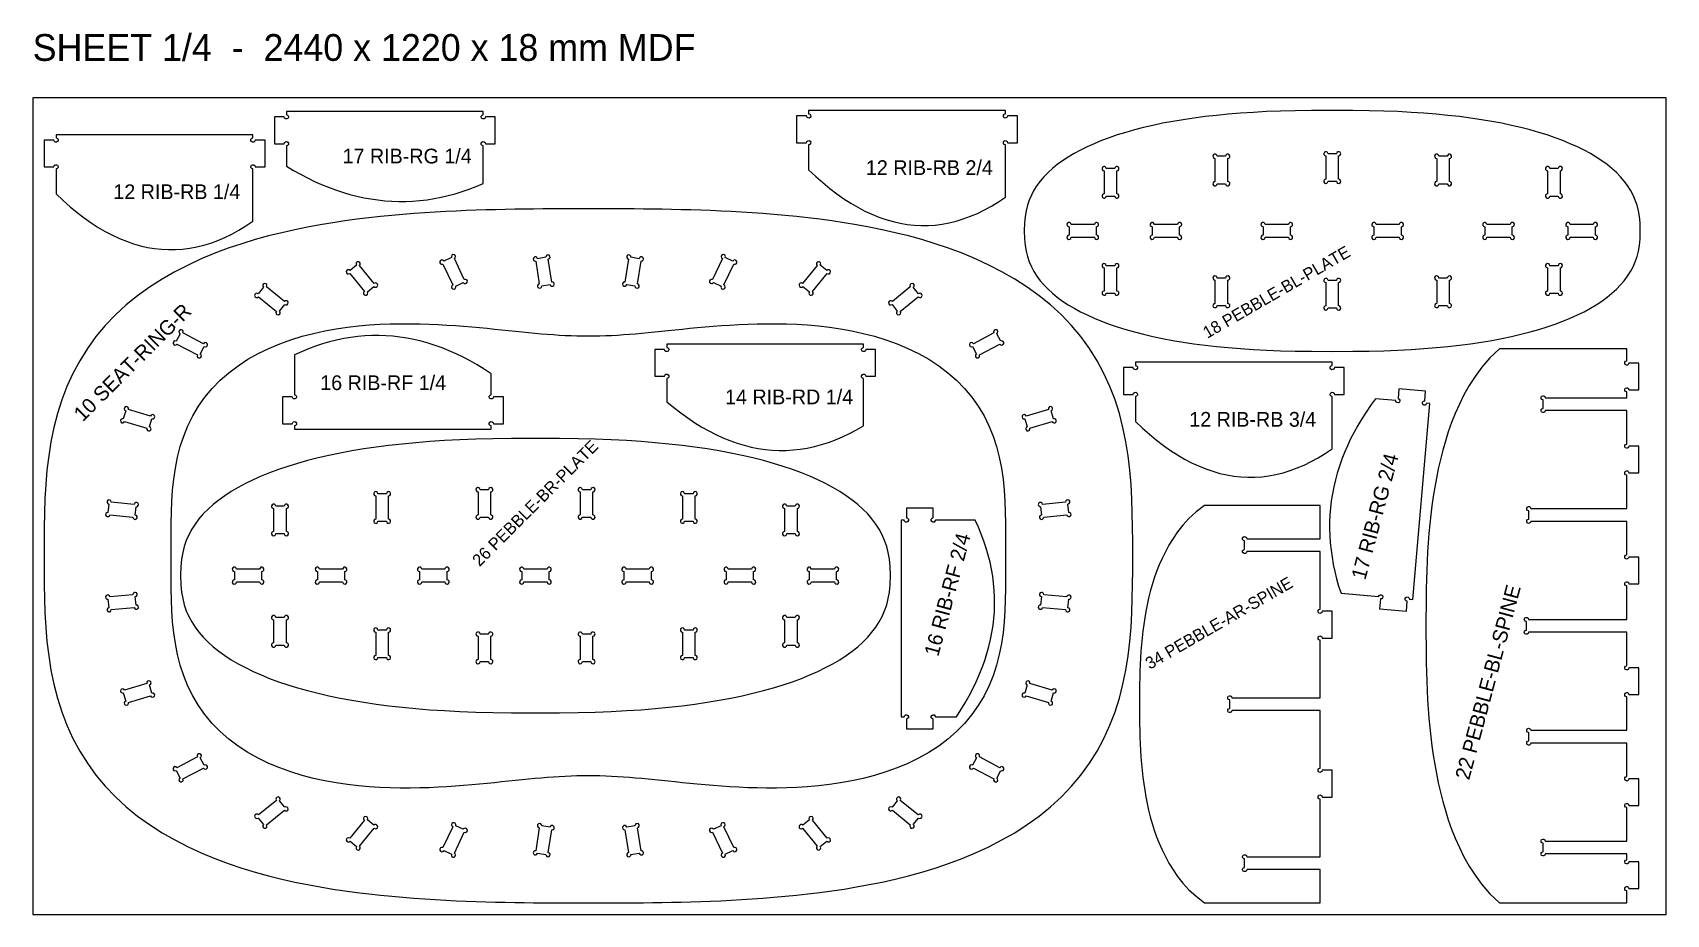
# Model space of a CAD drawing. Header units: millimetres. Extents: x 0 to 2440, y -4410 to 1317.
# Drawn here: x 0 to 2440, y 0 to 1317 of the extents above; entities that cross this region are included whole.
import ezdxf
from ezdxf.enums import TextEntityAlignment as Align

# ---------------------------------------------------------------- set-up
doc = ezdxf.new("R2010")
doc.units = ezdxf.units.MM
for name, color, linetype in [('CUT', 1, 'Continuous'), ('ENGRAVE-LABEL', 3, 'Continuous'), ('REFERENCE-SHEET', 8, 'Continuous')]:
    doc.layers.add(name, color=color, linetype=linetype)

msp = doc.modelspace()

# ---------------------------------------------------------------- linework, layer by layer
at = {"layer": 'CUT'}
for points in [[(379, 1199.3), (379, 1194.5, -2.414214), (375.8, 1191.3), (361, 1191.3), (361, 1151.3), (375.8, 1151.3, -2.414214), (379, 1148.1), (379, 1117.7), (389.5, 1111.4), (400, 1105.6), (410.5, 1100.1), (421, 1095), (431.5, 1090.4), (442, 1086.1), (452.5, 1082.2), (463, 1078.7), (473.5, 1075.6), (484, 1072.9), (494.5, 1070.6), (505, 1068.7), (515.5, 1067.2), (526, 1066.1), (536.5, 1065.3), (547, 1065), (557.5, 1065.1), (568, 1065.5), (578.5, 1066.4), (589, 1067.6), (599.5, 1069.3), (610, 1071.3), (620.5, 1073.7), (631, 1076.5), (641.5, 1079.8), (652, 1083.4), (662.5, 1087.4), (673, 1091.8), (673, 1148.1, -2.414214), (676.2, 1151.3), (691, 1151.3), (691, 1191.3), (676.2, 1191.3, -2.414214), (673, 1194.5), (673, 1199.3)], [(1159, 1200.7), (1159, 1195.9, -2.414214), (1155.8, 1192.7), (1141, 1192.7), (1141, 1152.7), (1155.8, 1152.7, -2.414214), (1159, 1149.5), (1159, 1112.3), (1169.5, 1102.4), (1180, 1093.1), (1190.5, 1084.5), (1201, 1076.5), (1211.5, 1069.1), (1222, 1062.3), (1232.5, 1056.2), (1243, 1050.7), (1253.5, 1045.8), (1264, 1041.5), (1274.5, 1037.9), (1285, 1034.8), (1295.5, 1032.4), (1306, 1030.7), (1316.5, 1029.5), (1327, 1029), (1337.5, 1029.1), (1348, 1029.8), (1358.5, 1031.2), (1369, 1033.1), (1379.5, 1035.7), (1390, 1038.9), (1400.5, 1042.8), (1411, 1047.2), (1421.5, 1052.3), (1432, 1058), (1442.5, 1064.4), (1453, 1071.3), (1453, 1149.5, -2.414214), (1456.2, 1152.7), (1471, 1152.7), (1471, 1192.7), (1456.2, 1192.7, -2.414214), (1453, 1195.9), (1453, 1200.7)], [(35, 1164.7), (35, 1159.9, -2.414214), (31.8, 1156.7), (17, 1156.7), (17, 1116.7), (31.8, 1116.7, -2.414214), (35, 1113.5), (35, 1076.3), (45.5, 1066.4), (56, 1057.1), (66.5, 1048.5), (77, 1040.5), (87.5, 1033.1), (98, 1026.3), (108.5, 1020.2), (119, 1014.7), (129.5, 1009.8), (140, 1005.5), (150.5, 1001.9), (161, 998.8), (171.5, 996.4), (182, 994.7), (192.5, 993.5), (203, 993), (213.5, 993.1), (224, 993.8), (234.5, 995.2), (245, 997.1), (255.5, 999.7), (266, 1002.9), (276.5, 1006.8), (287, 1011.2), (297.5, 1016.3), (308, 1022), (318.5, 1028.4), (329, 1035.3), (329, 1113.5, -2.414214), (332.2, 1116.7), (347, 1116.7), (347, 1156.7), (332.2, 1156.7, -2.414214), (329, 1159.9), (329, 1164.7)], [(1781.7, 1091.5, 2.414214), (1784.9, 1094.7), (1784.9, 1129.3, 2.414214), (1781.7, 1132.5), (1769.1, 1132.5, 2.414214), (1765.9, 1129.3), (1765.9, 1094.7, 2.414214), (1769.1, 1091.5)], [(1947.3, 1095.1, 2.414214), (1950.5, 1098.3), (1950.5, 1132.9, 2.414214), (1947.3, 1136.1), (1934.7, 1136.1, 2.414214), (1931.5, 1132.9), (1931.5, 1098.3, 2.414214), (1934.7, 1095.1)], [(2112.9, 1091.5, 2.414214), (2116.1, 1094.7), (2116.1, 1129.3, 2.414214), (2112.9, 1132.5), (2100.3, 1132.5, 2.414214), (2097.1, 1129.3), (2097.1, 1094.7, 2.414214), (2100.3, 1091.5)], [(1616.1, 1073, 2.414214), (1619.3, 1076.2), (1619.3, 1110.8, 2.414214), (1616.1, 1114), (1603.5, 1114, 2.414214), (1600.3, 1110.8), (1600.3, 1076.2, 2.414214), (1603.5, 1073)], [(2278.5, 1073, 2.414214), (2281.7, 1076.2), (2281.7, 1110.8, 2.414214), (2278.5, 1114), (2265.9, 1114, 2.414214), (2262.7, 1110.8), (2262.7, 1076.2, 2.414214), (2265.9, 1073)], [(1547.9, 1014.7, 2.414214), (1551.1, 1011.5), (1585.7, 1011.5, 2.414214), (1588.9, 1014.7), (1588.9, 1027.3, 2.414214), (1585.7, 1030.5), (1551.1, 1030.5, 2.414214), (1547.9, 1027.3)], [(1672.1, 1014.7, 2.414214), (1675.3, 1011.5), (1709.9, 1011.5, 2.414214), (1713.1, 1014.7), (1713.1, 1027.3, 2.414214), (1709.9, 1030.5), (1675.3, 1030.5, 2.414214), (1672.1, 1027.3)], [(1837.7, 1014.7, 2.414214), (1840.9, 1011.5), (1875.5, 1011.5, 2.414214), (1878.7, 1014.7), (1878.7, 1027.3, 2.414214), (1875.5, 1030.5), (1840.9, 1030.5, 2.414214), (1837.7, 1027.3)], [(2003.3, 1014.7, 2.414214), (2006.5, 1011.5), (2041.1, 1011.5, 2.414214), (2044.3, 1014.7), (2044.3, 1027.3, 2.414214), (2041.1, 1030.5), (2006.5, 1030.5, 2.414214), (2003.3, 1027.3)], [(2168.9, 1014.7, 2.414214), (2172.1, 1011.5), (2206.7, 1011.5, 2.414214), (2209.9, 1014.7), (2209.9, 1027.3, 2.414214), (2206.7, 1030.5), (2172.1, 1030.5, 2.414214), (2168.9, 1027.3)], [(2293.1, 1014.7, 2.414214), (2296.3, 1011.5), (2330.9, 1011.5, 2.414214), (2334.1, 1014.7), (2334.1, 1027.3, 2.414214), (2330.9, 1030.5), (2296.3, 1030.5, 2.414214), (2293.1, 1027.3)], [(643.2, 944, 2.414214), (644.7, 948.3), (629.8, 979.6, 2.414214), (625.6, 981.1), (614.2, 975.7, 2.414214), (612.7, 971.4), (627.5, 940.2, 2.414214), (631.8, 938.6)], [(772.8, 941, 2.414214), (775.5, 944.6), (770.1, 978.8, 2.414214), (766.5, 981.5), (754, 979.5, 2.414214), (751.3, 975.9), (756.7, 941.7, 2.414214), (760.4, 939)], [(899.6, 939, 2.414214), (903.3, 941.7), (908.7, 975.9, 2.414214), (906, 979.5), (893.5, 981.5, 2.414214), (889.9, 978.8), (884.5, 944.6, 2.414214), (887.2, 941)], [(1028.2, 938.6, 2.414214), (1032.5, 940.2), (1047.3, 971.4, 2.414214), (1045.8, 975.7), (1034.4, 981.1, 2.414214), (1030.2, 979.6), (1015.3, 948.3, 2.414214), (1016.8, 944)], [(509.7, 938, 2.414214), (510.1, 942.5), (488.2, 969.3, 2.414214), (483.7, 969.7), (474, 961.8, 2.414214), (473.5, 957.3), (495.4, 930.5, 2.414214), (499.9, 930)], [(1160.1, 930, 2.414214), (1164.6, 930.5), (1186.5, 957.3, 2.414214), (1186, 961.8), (1176.3, 969.7, 2.414214), (1171.8, 969.3), (1149.9, 942.5, 2.414214), (1150.3, 938)], [(1616.1, 928, 2.414214), (1619.3, 931.2), (1619.3, 965.8, 2.414214), (1616.1, 969), (1603.5, 969, 2.414214), (1600.3, 965.8), (1600.3, 931.2, 2.414214), (1603.5, 928)], [(1781.7, 909.5, 2.414214), (1784.9, 912.7), (1784.9, 947.3, 2.414214), (1781.7, 950.5), (1769.1, 950.5, 2.414214), (1765.9, 947.3), (1765.9, 912.7, 2.414214), (1769.1, 909.5)], [(2112.9, 909.5, 2.414214), (2116.1, 912.7), (2116.1, 947.3, 2.414214), (2112.9, 950.5), (2100.3, 950.5, 2.414214), (2097.1, 947.3), (2097.1, 912.7, 2.414214), (2100.3, 909.5)], [(2278.5, 928, 2.414214), (2281.7, 931.2), (2281.7, 965.8, 2.414214), (2278.5, 969), (2265.9, 969, 2.414214), (2262.7, 965.8), (2262.7, 931.2, 2.414214), (2265.9, 928)], [(376.5, 911, 2.414214), (376, 915.5), (349.2, 937.3, 2.414214), (344.7, 936.8), (336.7, 927.1, 2.414214), (337.2, 922.6), (364.1, 900.8, 2.414214), (368.6, 901.2)], [(1291.4, 901.2, 2.414214), (1295.9, 900.8), (1322.8, 922.6, 2.414214), (1323.3, 927.1), (1315.3, 936.8, 2.414214), (1310.8, 937.3), (1284, 915.5, 2.414214), (1283.5, 911)], [(1947.3, 905.9, 2.414214), (1950.5, 909.1), (1950.5, 943.7, 2.414214), (1947.3, 946.9), (1934.7, 946.9, 2.414214), (1931.5, 943.7), (1931.5, 909.1, 2.414214), (1934.7, 905.9)], [(256.3, 848.1, 2.414214), (254.9, 852.5), (224.4, 868.7, 2.414214), (220.1, 867.4), (214.2, 856.3, 2.414214), (215.5, 852), (246, 835.7, 2.414214), (250.3, 837)], [(685, 725), (685, 729.8, -2.414214), (688.2, 733), (703, 733), (703, 773), (688.2, 773, -2.414214), (685, 776.2), (685, 807.6), (674.5, 814.4), (664, 820.8), (653.5, 826.7), (643, 832.2), (632.5, 837.2), (622, 841.9), (611.5, 846.1), (601, 849.9), (590.5, 853.2), (580, 856.2), (569.5, 858.7), (559, 860.7), (548.5, 862.4), (538, 863.6), (527.5, 864.4), (517, 864.8), (506.5, 864.7), (496, 864.2), (485.5, 863.3), (475, 861.9), (464.5, 860.1), (454, 857.9), (443.5, 855.3), (433, 852.2), (422.5, 848.7), (412, 844.8), (401.5, 840.5), (391, 835.7), (391, 776.2, -2.414214), (387.8, 773), (373, 773), (373, 733), (387.8, 733, -2.414214), (391, 729.8), (391, 725)], [(1409.7, 837, 2.414214), (1414, 835.7), (1444.5, 852, 2.414214), (1445.8, 856.3), (1439.9, 867.4, 2.414214), (1435.6, 868.7), (1405.1, 852.5, 2.414214), (1403.7, 848.1)], [(947, 851.8), (947, 847, -2.414214), (943.8, 843.8), (929, 843.8), (929, 803.8), (943.8, 803.8, -2.414214), (947, 800.6), (947, 765.7), (957.5, 757.1), (968, 749), (978.5, 741.5), (989, 734.5), (999.5, 728), (1010, 722.1), (1020.5, 716.7), (1031, 711.9), (1041.5, 707.7), (1052, 703.9), (1062.5, 700.7), (1073, 698.1), (1083.5, 696), (1094, 694.5), (1104.5, 693.5), (1115, 693), (1125.5, 693.1), (1136, 693.7), (1146.5, 694.9), (1157, 696.6), (1167.5, 698.9), (1178, 701.7), (1188.5, 705), (1199, 708.9), (1209.5, 713.4), (1220, 718.4), (1230.5, 723.9), (1241, 730), (1241, 800.6, -2.414214), (1244.2, 803.8), (1259, 803.8), (1259, 843.8), (1244.2, 843.8, -2.414214), (1241, 847), (1241, 851.8)], [(2154.5, 58.4), (2164.6, 44.6), (2176.6, 30.8), (2190.9, 17), (2381, 17), (2381, 35.2, -2.414214), (2384.2, 38.4), (2399, 38.4), (2399, 78.4), (2384.2, 78.4, -2.414214), (2381, 81.6), (2381, 90.3), (2259.2, 90.3, -2.414214), (2256, 93.5), (2256, 106.1, -2.414214), (2259.2, 109.3), (2381, 109.3), (2381, 159.4, -2.414214), (2384.2, 162.6), (2399, 162.6), (2399, 202.6), (2384.2, 202.6, -2.414214), (2381, 205.8), (2381, 255.9), (2237.8, 255.9, -2.414214), (2234.6, 259.1), (2234.6, 271.7, -2.414214), (2237.8, 274.9), (2381, 274.9), (2381, 325, -2.414214), (2384.2, 328.2), (2399, 328.2), (2399, 368.2), (2384.2, 368.2, -2.414214), (2381, 371.4), (2381, 421.5), (2234.2, 421.5, -2.414214), (2231, 424.7), (2231, 437.3, -2.414214), (2234.2, 440.5), (2381, 440.5), (2381, 490.6, -2.414214), (2384.2, 493.8), (2399, 493.8), (2399, 533.8), (2384.2, 533.8, -2.414214), (2381, 537), (2381, 587.1), (2237.8, 587.1, -2.414214), (2234.6, 590.3), (2234.6, 602.9, -2.414214), (2237.8, 606.1), (2381, 606.1), (2381, 656.2, -2.414214), (2384.2, 659.4), (2399, 659.4), (2399, 699.4), (2384.2, 699.4, -2.414214), (2381, 702.6), (2381, 752.7), (2259.2, 752.7, -2.414214), (2256, 755.9), (2256, 768.5, -2.414214), (2259.2, 771.7), (2381, 771.7), (2381, 780.4, -2.414214), (2384.2, 783.6), (2399, 783.6), (2399, 823.6), (2384.2, 823.6, -2.414214), (2381, 826.8), (2381, 845), (2190.9, 845), (2176.6, 831.2), (2164.6, 817.4), (2154.5, 803.6), (2145.6, 789.8), (2137.8, 776), (2130.9, 762.2), (2124.8, 748.4), (2119.3, 734.6), (2114.4, 720.8), (2110, 707), (2106.1, 693.2), (2102.6, 679.4), (2099.4, 665.6), (2096.6, 651.8), (2094.1, 638), (2091.8, 624.2), (2089.9, 610.4), (2088.2, 596.6), (2086.7, 582.8), (2085.4, 569), (2084.4, 555.2), (2083.5, 541.4), (2082.7, 527.6), (2082.2, 513.8), (2081.7, 500), (2081.4, 486.2), (2081.2, 472.4), (2081.1, 458.6), (2081, 444.8), (2081, 431), (2081, 417.2), (2081.1, 403.4), (2081.2, 389.6), (2081.4, 375.8), (2081.7, 362), (2082.2, 348.2), (2082.7, 334.4), (2083.5, 320.6), (2084.4, 306.8), (2085.4, 293), (2086.7, 279.2), (2088.2, 265.4), (2089.9, 251.6), (2091.8, 237.8), (2094.1, 224), (2096.6, 210.2), (2099.4, 196.4), (2102.6, 182.6), (2106.1, 168.8), (2110, 155), (2114.4, 141.2), (2119.3, 127.4), (2124.8, 113.6), (2130.9, 99.8), (2137.8, 86), (2145.6, 72.2)], [(1647, 824.7), (1647, 819.9, -2.414214), (1643.8, 816.7), (1629, 816.7), (1629, 776.7), (1643.8, 776.7, -2.414214), (1647, 773.5), (1647, 736.3), (1657.5, 726.4), (1668, 717.1), (1678.5, 708.5), (1689, 700.5), (1699.5, 693.1), (1710, 686.3), (1720.5, 680.2), (1731, 674.7), (1741.5, 669.8), (1752, 665.5), (1762.5, 661.9), (1773, 658.8), (1783.5, 656.4), (1794, 654.7), (1804.5, 653.5), (1815, 653), (1825.5, 653.1), (1836, 653.8), (1846.5, 655.2), (1857, 657.1), (1867.5, 659.7), (1878, 662.9), (1888.5, 666.8), (1899, 671.2), (1909.5, 676.3), (1920, 682), (1930.5, 688.4), (1941, 695.3), (1941, 773.5, -2.414214), (1944.2, 776.7), (1959, 776.7), (1959, 816.7), (1944.2, 816.7, -2.414214), (1941, 819.9), (1941, 824.7)], [(2086.8, 763.1), (2082.1, 763.5, -2.414214), (2079.2, 767), (2080.4, 781.7), (2040.6, 785.2), (2039.3, 770.5, -2.414214), (2035.8, 767.6), (2005.5, 770.2), (1998.4, 760.3), (1991.6, 750.4), (1985.3, 740.4), (1979.3, 730.4), (1973.7, 720.3), (1968.5, 710.2), (1963.8, 700.1), (1959.4, 689.9), (1955.4, 679.8), (1951.8, 669.5), (1948.5, 659.3), (1945.7, 649), (1943.3, 638.7), (1941.3, 628.3), (1939.6, 617.9), (1938.4, 607.5), (1937.5, 597), (1937.1, 586.5), (1937, 576), (1937.3, 565.4), (1938, 554.8), (1939.2, 544.2), (1940.7, 533.5), (1942.6, 522.8), (1944.9, 512), (1947.5, 501.3), (1950.6, 490.5), (1954.1, 479.6), (2010.2, 474.7, -2.414214), (2013.1, 471.2), (2011.8, 456.5), (2051.7, 453), (2053, 467.7, -2.414214), (2056.4, 470.7), (2061.2, 470.2)], [(178.1, 740.4, 2.414214), (176, 744.4), (142.9, 754.4, 2.414214), (138.9, 752.3), (135.3, 740.3, 2.414214), (137.4, 736.3), (170.5, 726.2, 2.414214), (174.5, 728.3)], [(1485.5, 728.3, 2.414214), (1489.5, 726.2), (1522.6, 736.3, 2.414214), (1524.7, 740.3), (1521.1, 752.3, 2.414214), (1517.1, 754.4), (1484, 744.4, 2.414214), (1481.9, 740.4)], [(681, 593.4, 2.414214), (684.2, 596.6), (684.2, 631.2, 2.414214), (681, 634.4), (668.4, 634.4, 2.414214), (665.2, 631.2), (665.2, 596.6, 2.414214), (668.4, 593.4)], [(833.6, 593.4, 2.414214), (836.8, 596.6), (836.8, 631.2, 2.414214), (833.6, 634.4), (821, 634.4, 2.414214), (817.8, 631.2), (817.8, 596.6, 2.414214), (821, 593.4)], [(154.6, 608.9, 2.414214), (151.7, 612.4), (117.3, 615.8, 2.414214), (113.8, 612.9), (112.5, 600.4, 2.414214), (115.4, 596.9), (149.8, 593.5, 2.414214), (153.3, 596.4)], [(375.7, 568.7, 2.414214), (378.9, 571.9), (378.9, 606.5, 2.414214), (375.7, 609.7), (363.1, 609.7, 2.414214), (359.9, 606.5), (359.9, 571.9, 2.414214), (363.1, 568.7)], [(528.3, 587.3, 2.414214), (531.5, 590.5), (531.5, 625.1, 2.414214), (528.3, 628.3), (515.7, 628.3, 2.414214), (512.5, 625.1), (512.5, 590.5, 2.414214), (515.7, 587.3)], [(986.3, 587.3, 2.414214), (989.5, 590.5), (989.5, 625.1, 2.414214), (986.3, 628.3), (973.7, 628.3, 2.414214), (970.5, 625.1), (970.5, 590.5, 2.414214), (973.7, 587.3)], [(1138.9, 568.7, 2.414214), (1142.1, 571.9), (1142.1, 606.5, 2.414214), (1138.9, 609.7), (1126.3, 609.7, 2.414214), (1123.1, 606.5), (1123.1, 571.9, 2.414214), (1126.3, 568.7)], [(1506.7, 596.4, 2.414214), (1510.2, 593.5), (1544.6, 596.9, 2.414214), (1547.5, 600.4), (1546.2, 612.9, 2.414214), (1542.7, 615.8), (1508.3, 612.4, 2.414214), (1505.4, 608.9)], [(1923, 85.9), (1923, 172, -2.414214), (1926.2, 175.2), (1941, 175.2), (1941, 215.2), (1926.2, 215.2, -2.414214), (1923, 218.4), (1923, 304.5), (1791.2, 304.5, -2.414214), (1788, 307.7), (1788, 320.3, -2.414214), (1791.2, 323.5), (1923, 323.5), (1923, 409.6, -2.414214), (1926.2, 412.8), (1941, 412.8), (1941, 452.8), (1926.2, 452.8, -2.414214), (1923, 456), (1923, 542.1), (1813.3, 542.1, -2.414214), (1810.1, 545.3), (1810.1, 557.9, -2.414214), (1813.3, 561.1), (1923, 561.1), (1923, 611), (1750.2, 611), (1737.6, 601.1), (1727, 591.2), (1718, 581.3), (1710.1, 571.4), (1703.3, 561.5), (1697.2, 551.6), (1691.8, 541.7), (1686.9, 531.8), (1682.6, 521.9), (1678.7, 512), (1675.2, 502.1), (1672.1, 492.2), (1669.3, 482.3), (1666.8, 472.4), (1664.6, 462.5), (1662.6, 452.6), (1660.9, 442.7), (1659.4, 432.8), (1658, 422.9), (1656.9, 413), (1656, 403.1), (1655.2, 393.2), (1654.5, 383.3), (1654, 373.4), (1653.6, 363.5), (1653.4, 353.6), (1653.2, 343.7), (1653.1, 333.8), (1653, 323.9), (1653, 314), (1653, 304.1), (1653.1, 294.2), (1653.2, 284.3), (1653.4, 274.4), (1653.6, 264.5), (1654, 254.6), (1654.5, 244.7), (1655.2, 234.8), (1656, 224.9), (1656.9, 215), (1658, 205.1), (1659.4, 195.2), (1660.9, 185.3), (1662.6, 175.4), (1664.6, 165.5), (1666.8, 155.6), (1669.3, 145.7), (1672.1, 135.8), (1675.2, 125.9), (1678.7, 116), (1682.6, 106.1), (1686.9, 96.2), (1691.8, 86.3), (1697.2, 76.4), (1703.3, 66.5), (1710.1, 56.6), (1718, 46.7), (1727, 36.8), (1737.6, 26.9), (1750.2, 17), (1923, 17), (1923, 66.9), (1813.3, 66.9, -2.414214), (1810.1, 70.1), (1810.1, 82.7, -2.414214), (1813.3, 85.9)], [(1297, 295), (1301.8, 295, -2.414214), (1305, 291.8), (1305, 277), (1345, 277), (1345, 291.8, -2.414214), (1348.2, 295), (1379.6, 295), (1386.4, 305.5), (1392.8, 316), (1398.7, 326.5), (1404.2, 337), (1409.2, 347.5), (1413.9, 358), (1418.1, 368.5), (1421.9, 379), (1425.2, 389.5), (1428.2, 400), (1430.7, 410.5), (1432.7, 421), (1434.4, 431.5), (1435.6, 442), (1436.4, 452.5), (1436.8, 463), (1436.7, 473.5), (1436.2, 484), (1435.3, 494.5), (1433.9, 505), (1432.1, 515.5), (1429.9, 526), (1427.3, 536.5), (1424.2, 547), (1420.7, 557.5), (1416.8, 568), (1412.5, 578.5), (1407.7, 589), (1348.2, 589, -2.414214), (1345, 592.2), (1345, 607), (1305, 607), (1305, 592.2, -2.414214), (1301.8, 589), (1297, 589)], [(301.2, 499.7, 2.414214), (304.4, 496.5), (339, 496.5, 2.414214), (342.2, 499.7), (342.2, 512.3, 2.414214), (339, 515.5), (304.4, 515.5, 2.414214), (301.2, 512.3)], [(425.2, 499.7, 2.414214), (428.4, 496.5), (463, 496.5, 2.414214), (466.2, 499.7), (466.2, 512.3, 2.414214), (463, 515.5), (428.4, 515.5, 2.414214), (425.2, 512.3)], [(577.9, 499.7, 2.414214), (581.1, 496.5), (615.7, 496.5, 2.414214), (618.9, 499.7), (618.9, 512.3, 2.414214), (615.7, 515.5), (581.1, 515.5, 2.414214), (577.9, 512.3)], [(730.5, 499.7, 2.414214), (733.7, 496.5), (768.3, 496.5, 2.414214), (771.5, 499.7), (771.5, 512.3, 2.414214), (768.3, 515.5), (733.7, 515.5, 2.414214), (730.5, 512.3)], [(883.1, 499.7, 2.414214), (886.3, 496.5), (920.9, 496.5, 2.414214), (924.1, 499.7), (924.1, 512.3, 2.414214), (920.9, 515.5), (886.3, 515.5, 2.414214), (883.1, 512.3)], [(1035.8, 499.7, 2.414214), (1039, 496.5), (1073.6, 496.5, 2.414214), (1076.8, 499.7), (1076.8, 512.3, 2.414214), (1073.6, 515.5), (1039, 515.5, 2.414214), (1035.8, 512.3)], [(1159.8, 499.7, 2.414214), (1163, 496.5), (1197.6, 496.5, 2.414214), (1200.8, 499.7), (1200.8, 512.3, 2.414214), (1197.6, 515.5), (1163, 515.5, 2.414214), (1159.8, 512.3)], [(153.3, 474.6, 2.414214), (149.8, 477.5), (115.4, 474.1, 2.414214), (112.5, 470.6), (113.8, 458.1, 2.414214), (117.3, 455.2), (151.7, 458.6, 2.414214), (154.6, 462.1)], [(1505.4, 462.1, 2.414214), (1508.3, 458.6), (1542.7, 455.2, 2.414214), (1546.2, 458.1), (1547.5, 470.6, 2.414214), (1544.6, 474.1), (1510.2, 477.5, 2.414214), (1506.7, 474.6)], [(375.7, 402.3, 2.414214), (378.9, 405.5), (378.9, 440.1, 2.414214), (375.7, 443.3), (363.1, 443.3, 2.414214), (359.9, 440.1), (359.9, 405.5, 2.414214), (363.1, 402.3)], [(1138.9, 402.3, 2.414214), (1142.1, 405.5), (1142.1, 440.1, 2.414214), (1138.9, 443.3), (1126.3, 443.3, 2.414214), (1123.1, 440.1), (1123.1, 405.5, 2.414214), (1126.3, 402.3)], [(528.3, 383.7, 2.414214), (531.5, 386.9), (531.5, 421.5, 2.414214), (528.3, 424.7), (515.7, 424.7, 2.414214), (512.5, 421.5), (512.5, 386.9, 2.414214), (515.7, 383.7)], [(681, 377.6, 2.414214), (684.2, 380.8), (684.2, 415.4, 2.414214), (681, 418.6), (668.4, 418.6, 2.414214), (665.2, 415.4), (665.2, 380.8, 2.414214), (668.4, 377.6)], [(833.6, 377.6, 2.414214), (836.8, 380.8), (836.8, 415.4, 2.414214), (833.6, 418.6), (821, 418.6, 2.414214), (817.8, 415.4), (817.8, 380.8, 2.414214), (821, 377.6)], [(986.3, 383.7, 2.414214), (989.5, 386.9), (989.5, 421.5, 2.414214), (986.3, 424.7), (973.7, 424.7, 2.414214), (970.5, 421.5), (970.5, 386.9, 2.414214), (973.7, 383.7)], [(174.5, 342.7, 2.414214), (170.5, 344.8), (137.4, 334.7, 2.414214), (135.3, 330.7), (138.9, 318.7, 2.414214), (142.9, 316.6), (176, 326.6, 2.414214), (178.1, 330.6)], [(1481.9, 330.6, 2.414214), (1484, 326.6), (1517.1, 316.6, 2.414214), (1521.1, 318.7), (1524.7, 330.7, 2.414214), (1522.6, 334.7), (1489.5, 344.8, 2.414214), (1485.5, 342.7)], [(250.3, 234, 2.414214), (246, 235.3), (215.5, 219, 2.414214), (214.2, 214.7), (220.1, 203.6, 2.414214), (224.4, 202.3), (254.9, 218.5, 2.414214), (256.3, 222.9)], [(1403.7, 222.9, 2.414214), (1405.1, 218.5), (1435.6, 202.3, 2.414214), (1439.9, 203.6), (1445.8, 214.7, 2.414214), (1444.5, 219), (1414, 235.3, 2.414214), (1409.7, 234)], [(368.6, 169.8, 2.414214), (364.1, 170.2), (337.2, 148.4, 2.414214), (336.7, 143.9), (344.7, 134.2, 2.414214), (349.2, 133.7), (376, 155.5, 2.414214), (376.5, 160)], [(1283.5, 160, 2.414214), (1284, 155.5), (1310.8, 133.7, 2.414214), (1315.3, 134.2), (1323.3, 143.9, 2.414214), (1322.8, 148.4), (1295.9, 170.2, 2.414214), (1291.4, 169.8)], [(499.9, 141, 2.414214), (495.4, 140.5), (473.5, 113.7, 2.414214), (474, 109.2), (483.7, 101.3, 2.414214), (488.2, 101.7), (510.1, 128.5, 2.414214), (509.7, 133)], [(631.8, 132.4, 2.414214), (627.5, 130.8), (612.7, 99.6, 2.414214), (614.2, 95.3), (625.6, 89.9, 2.414214), (629.8, 91.4), (644.7, 122.7, 2.414214), (643.2, 127)], [(760.4, 132, 2.414214), (756.7, 129.3), (751.3, 95.1, 2.414214), (754, 91.5), (766.5, 89.5, 2.414214), (770.1, 92.2), (775.5, 126.4, 2.414214), (772.8, 130)], [(887.2, 130, 2.414214), (884.5, 126.4), (889.9, 92.2, 2.414214), (893.5, 89.5), (906, 91.5, 2.414214), (908.7, 95.1), (903.3, 129.3, 2.414214), (899.6, 132)], [(1016.8, 127, 2.414214), (1015.3, 122.7), (1030.2, 91.4, 2.414214), (1034.4, 89.9), (1045.8, 95.3, 2.414214), (1047.3, 99.6), (1032.5, 130.8, 2.414214), (1028.2, 132.4)], [(1150.3, 133, 2.414214), (1149.9, 128.5), (1171.8, 101.7, 2.414214), (1176.3, 101.3), (1186, 109.2, 2.414214), (1186.5, 113.7), (1164.6, 140.5, 2.414214), (1160.1, 141)]]:
    msp.add_lwpolyline(points, format="xyb", close=True, dxfattribs=at)
for points in [[(2401, 1021), (2400.7, 1033.1), (2399.8, 1042.6), (2398.3, 1051.2), (2396.3, 1059.4), (2393.6, 1067.1), (2390.4, 1074.6), (2386.6, 1081.7), (2382.2, 1088.6), (2377.2, 1095.4), (2371.6, 1101.8), (2365.5, 1108.1), (2358.8, 1114.2), (2351.6, 1120.1), (2343.8, 1125.8), (2335.4, 1131.3), (2326.5, 1136.6), (2317.1, 1141.7), (2307.1, 1146.6), (2296.6, 1151.3), (2285.6, 1155.8), (2274.1, 1160.2), (2262, 1164.3), (2249.5, 1168.2), (2236.4, 1171.9), (2222.9, 1175.3), (2208.8, 1178.6), (2194.3, 1181.7), (2179.2, 1184.5), (2163.7, 1187.1), (2147.6, 1189.5), (2131, 1191.7), (2113.9, 1193.6), (2096.2, 1195.4), (2077.9, 1196.8), (2058.8, 1198.1), (2039, 1199.2), (2018.3, 1200), (1996.2, 1200.5), (1972, 1200.9), (1941, 1201), (1910, 1200.9), (1885.8, 1200.5), (1863.7, 1200), (1843, 1199.2), (1823.2, 1198.1), (1804.1, 1196.8), (1785.8, 1195.4), (1768.1, 1193.6), (1751, 1191.7), (1734.4, 1189.5), (1718.3, 1187.1), (1702.8, 1184.5), (1687.7, 1181.7), (1673.2, 1178.6), (1659.1, 1175.3), (1645.6, 1171.9), (1632.5, 1168.2), (1620, 1164.3), (1607.9, 1160.2), (1596.4, 1155.8), (1585.4, 1151.3), (1574.9, 1146.6), (1564.9, 1141.7), (1555.5, 1136.6), (1546.6, 1131.3), (1538.2, 1125.8), (1530.4, 1120.1), (1523.2, 1114.2), (1516.5, 1108.1), (1510.4, 1101.8), (1504.8, 1095.4), (1499.8, 1088.6), (1495.4, 1081.7), (1491.6, 1074.6), (1488.4, 1067.1), (1485.7, 1059.4), (1483.7, 1051.2), (1482.2, 1042.6), (1481.3, 1033.1), (1481, 1021), (1481.3, 1008.9), (1482.2, 999.4), (1483.7, 990.8), (1485.7, 982.6), (1488.4, 974.9), (1491.6, 967.4), (1495.4, 960.3), (1499.8, 953.4), (1504.8, 946.6), (1510.4, 940.2), (1516.5, 933.9), (1523.2, 927.8), (1530.4, 921.9), (1538.2, 916.2), (1546.6, 910.7), (1555.5, 905.4), (1564.9, 900.3), (1574.9, 895.4), (1585.4, 890.7), (1596.4, 886.2), (1607.9, 881.8), (1620, 877.7), (1632.5, 873.8), (1645.6, 870.1), (1659.1, 866.7), (1673.2, 863.4), (1687.7, 860.3), (1702.8, 857.5), (1718.3, 854.9), (1734.4, 852.5), (1751, 850.3), (1768.1, 848.4), (1785.8, 846.6), (1804.1, 845.2), (1823.2, 843.9), (1843, 842.8), (1863.7, 842), (1885.8, 841.5), (1910, 841.1), (1941, 841), (1972, 841.1), (1996.2, 841.5), (2018.3, 842), (2039, 842.8), (2058.8, 843.9), (2077.9, 845.2), (2096.2, 846.6), (2113.9, 848.4), (2131, 850.3), (2147.6, 852.5), (2163.7, 854.9), (2179.2, 857.5), (2194.3, 860.3), (2208.8, 863.4), (2222.9, 866.7), (2236.4, 870.1), (2249.5, 873.8), (2262, 877.7), (2274.1, 881.8), (2285.6, 886.2), (2296.6, 890.7), (2307.1, 895.4), (2317.1, 900.3), (2326.5, 905.4), (2335.4, 910.7), (2343.8, 916.2), (2351.6, 921.9), (2358.8, 927.8), (2365.5, 933.9), (2371.6, 940.2), (2377.2, 946.6), (2382.2, 953.4), (2386.6, 960.3), (2390.4, 967.4), (2393.6, 974.9), (2396.3, 982.6), (2398.3, 990.8), (2399.8, 999.4), (2400.7, 1008.9)], [(1643, 535.5), (1643, 556.8), (1642.8, 578.1), (1642.4, 599.4), (1641.7, 620.8), (1640.5, 642.2), (1638.7, 663.6), (1636.1, 684.9), (1632.8, 706.1), (1628.4, 727.2), (1623.1, 748), (1616.6, 768.5), (1608.9, 788.6), (1600, 808.2), (1589.8, 827.1), (1578.3, 845.4), (1565.5, 863), (1551.5, 879.6), (1536.4, 895.4), (1520.2, 910.3), (1503.2, 924.2), (1485.3, 937), (1466.7, 949), (1447.6, 959.9), (1428, 970), (1408.2, 979.1), (1388.1, 987.5), (1368, 995), (1347.8, 1001.8), (1327.8, 1007.9), (1307.9, 1013.4), (1288.1, 1018.3), (1268.6, 1022.7), (1249.4, 1026.6), (1230.5, 1030.1), (1211.9, 1033.2), (1193.6, 1035.9), (1175.6, 1038.4), (1158, 1040.5), (1140.7, 1042.4), (1123.7, 1044.1), (1107, 1045.6), (1090.6, 1046.9), (1074.5, 1048), (1058.6, 1049), (1043.1, 1049.9), (1027.7, 1050.6), (1012.6, 1051.3), (997.8, 1051.8), (983.1, 1052.3), (968.6, 1052.7), (954.2, 1053), (940.1, 1053.3), (926, 1053.5), (912.1, 1053.6), (898.2, 1053.8), (884.5, 1053.9), (870.8, 1053.9), (857.2, 1054), (843.6, 1054), (830, 1054), (816.4, 1054), (802.8, 1054), (789.2, 1053.9), (775.5, 1053.9), (761.8, 1053.8), (747.9, 1053.6), (734, 1053.5), (719.9, 1053.3), (705.8, 1053), (691.4, 1052.7), (676.9, 1052.3), (662.2, 1051.8), (647.4, 1051.3), (632.3, 1050.6), (616.9, 1049.9), (601.4, 1049), (585.5, 1048), (569.4, 1046.9), (553, 1045.6), (536.3, 1044.1), (519.3, 1042.4), (502, 1040.5), (484.4, 1038.4), (466.4, 1035.9), (448.1, 1033.2), (429.5, 1030.1), (410.6, 1026.6), (391.4, 1022.7), (371.9, 1018.3), (352.1, 1013.4), (332.2, 1007.9), (312.2, 1001.8), (292, 995), (271.9, 987.5), (251.8, 979.1), (232, 970), (212.4, 959.9), (193.3, 949), (174.7, 937), (156.8, 924.2), (139.8, 910.3), (123.6, 895.4), (108.5, 879.6), (94.5, 863), (81.7, 845.4), (70.2, 827.1), (60, 808.2), (51.1, 788.6), (43.4, 768.5), (36.9, 748), (31.6, 727.2), (27.2, 706.1), (23.9, 684.9), (21.3, 663.6), (19.5, 642.2), (18.3, 620.8), (17.6, 599.4), (17.2, 578.1), (17, 556.8), (17, 535.5), (17, 514.2), (17.2, 492.9), (17.6, 471.6), (18.3, 450.2), (19.5, 428.8), (21.3, 407.4), (23.9, 386.1), (27.2, 364.9), (31.6, 343.8), (36.9, 323), (43.4, 302.5), (51.1, 282.4), (60, 262.8), (70.2, 243.9), (81.7, 225.6), (94.5, 208), (108.5, 191.4), (123.6, 175.6), (139.8, 160.7), (156.8, 146.8), (174.7, 134), (193.3, 122), (212.4, 111.1), (232, 101), (251.8, 91.9), (271.9, 83.5), (292, 76), (312.2, 69.2), (332.2, 63.1), (352.1, 57.6), (371.9, 52.7), (391.4, 48.3), (410.6, 44.4), (429.5, 40.9), (448.1, 37.8), (466.4, 35.1), (484.4, 32.6), (502, 30.5), (519.3, 28.6), (536.3, 26.9), (553, 25.4), (569.4, 24.1), (585.5, 23), (601.4, 22), (616.9, 21.1), (632.3, 20.4), (647.4, 19.7), (662.2, 19.2), (676.9, 18.7), (691.4, 18.3), (705.8, 18), (719.9, 17.7), (734, 17.5), (747.9, 17.4), (761.8, 17.2), (775.5, 17.1), (789.2, 17.1), (802.8, 17), (816.4, 17), (830, 17), (843.6, 17), (857.2, 17), (870.8, 17.1), (884.5, 17.1), (898.2, 17.2), (912.1, 17.4), (926, 17.5), (940.1, 17.7), (954.2, 18), (968.6, 18.3), (983.1, 18.7), (997.8, 19.2), (1012.6, 19.7), (1027.7, 20.4), (1043.1, 21.1), (1058.6, 22), (1074.5, 23), (1090.6, 24.1), (1107, 25.4), (1123.7, 26.9), (1140.7, 28.6), (1158, 30.5), (1175.6, 32.6), (1193.6, 35.1), (1211.9, 37.8), (1230.5, 40.9), (1249.4, 44.4), (1268.6, 48.3), (1288.1, 52.7), (1307.9, 57.6), (1327.8, 63.1), (1347.8, 69.2), (1368, 76), (1388.1, 83.5), (1408.2, 91.9), (1428, 101), (1447.6, 111.1), (1466.7, 122), (1485.3, 134), (1503.2, 146.8), (1520.2, 160.7), (1536.4, 175.6), (1551.5, 191.4), (1565.5, 208), (1578.3, 225.6), (1589.8, 243.9), (1600, 262.8), (1608.9, 282.4), (1616.6, 302.5), (1623.1, 323), (1628.4, 343.8), (1632.8, 364.9), (1636.1, 386.1), (1638.7, 407.4), (1640.5, 428.8), (1641.7, 450.2), (1642.4, 471.6), (1642.8, 492.9), (1643, 514.2)], [(1453, 519.2), (1453.1, 502.8), (1453, 486.5), (1452.7, 470), (1452.1, 453.6), (1451, 437.1), (1449.3, 420.7), (1446.9, 404.4), (1443.7, 388.2), (1439.6, 372.2), (1434.4, 356.5), (1428.2, 341.1), (1420.9, 326.3), (1412.4, 311.9), (1402.7, 298.3), (1391.9, 285.3), (1380, 273.2), (1367.1, 261.8), (1353.3, 251.4), (1338.6, 241.8), (1323.3, 233.2), (1307.3, 225.5), (1291, 218.7), (1274.3, 212.7), (1257.4, 207.5), (1240.5, 203.1), (1223.5, 199.4), (1206.7, 196.4), (1190, 193.9), (1173.5, 192), (1157.4, 190.5), (1141.5, 189.5), (1126, 188.9), (1110.9, 188.6), (1096.2, 188.6), (1081.9, 188.8), (1068, 189.2), (1054.5, 189.8), (1041.4, 190.6), (1028.7, 191.4), (1016.3, 192.4), (1004.3, 193.4), (992.7, 194.4), (981.4, 195.5), (970.4, 196.6), (959.7, 197.7), (949.2, 198.8), (939.1, 199.9), (929.1, 200.9), (919.4, 201.8), (909.9, 202.7), (900.6, 203.6), (891.4, 204.3), (882.3, 205), (873.4, 205.6), (864.6, 206.1), (855.9, 206.5), (847.2, 206.8), (838.6, 206.9), (830, 207), (821.4, 206.9), (812.8, 206.8), (804.1, 206.5), (795.4, 206.1), (786.6, 205.6), (777.7, 205), (768.6, 204.3), (759.4, 203.6), (750.1, 202.7), (740.6, 201.8), (730.9, 200.9), (720.9, 199.9), (710.8, 198.8), (700.3, 197.7), (689.6, 196.6), (678.6, 195.5), (667.3, 194.4), (655.7, 193.4), (643.7, 192.4), (631.3, 191.4), (618.6, 190.6), (605.5, 189.8), (592, 189.2), (578.1, 188.8), (563.8, 188.6), (549.1, 188.6), (534, 188.9), (518.5, 189.5), (502.6, 190.5), (486.5, 192), (470, 193.9), (453.3, 196.4), (436.5, 199.4), (419.5, 203.1), (402.6, 207.5), (385.7, 212.7), (369, 218.7), (352.7, 225.5), (336.7, 233.2), (321.4, 241.8), (306.7, 251.4), (292.9, 261.8), (280, 273.2), (268.1, 285.3), (257.3, 298.3), (247.6, 311.9), (239.1, 326.3), (231.8, 341.1), (225.6, 356.5), (220.4, 372.2), (216.3, 388.2), (213.1, 404.4), (210.7, 420.7), (209, 437.1), (207.9, 453.6), (207.3, 470), (207, 486.5), (206.9, 502.8), (207, 519.2), (207, 535.5), (207, 551.8), (206.9, 568.2), (207, 584.5), (207.3, 601), (207.9, 617.4), (209, 633.9), (210.7, 650.3), (213.1, 666.6), (216.3, 682.8), (220.4, 698.8), (225.6, 714.5), (231.8, 729.9), (239.1, 744.7), (247.6, 759.1), (257.3, 772.7), (268.1, 785.7), (280, 797.8), (292.9, 809.2), (306.7, 819.6), (321.4, 829.2), (336.7, 837.8), (352.7, 845.5), (369, 852.3), (385.7, 858.3), (402.6, 863.5), (419.5, 867.9), (436.5, 871.6), (453.3, 874.6), (470, 877.1), (486.5, 879), (502.6, 880.5), (518.5, 881.5), (534, 882.1), (549.1, 882.4), (563.8, 882.4), (578.1, 882.2), (592, 881.8), (605.5, 881.2), (618.6, 880.4), (631.3, 879.6), (643.7, 878.6), (655.7, 877.6), (667.3, 876.6), (678.6, 875.5), (689.6, 874.4), (700.3, 873.3), (710.8, 872.2), (720.9, 871.1), (730.9, 870.1), (740.6, 869.2), (750.1, 868.3), (759.4, 867.4), (768.6, 866.7), (777.7, 866), (786.6, 865.4), (795.4, 864.9), (804.1, 864.5), (812.8, 864.2), (821.4, 864.1), (830, 864), (838.6, 864.1), (847.2, 864.2), (855.9, 864.5), (864.6, 864.9), (873.4, 865.4), (882.3, 866), (891.4, 866.7), (900.6, 867.4), (909.9, 868.3), (919.4, 869.2), (929.1, 870.1), (939.1, 871.1), (949.2, 872.2), (959.7, 873.3), (970.4, 874.4), (981.4, 875.5), (992.7, 876.6), (1004.3, 877.6), (1016.3, 878.6), (1028.7, 879.6), (1041.4, 880.4), (1054.5, 881.2), (1068, 881.8), (1081.9, 882.2), (1096.2, 882.4), (1110.9, 882.4), (1126, 882.1), (1141.5, 881.5), (1157.4, 880.5), (1173.5, 879), (1190, 877.1), (1206.7, 874.6), (1223.5, 871.6), (1240.5, 867.9), (1257.4, 863.5), (1274.3, 858.3), (1291, 852.3), (1307.3, 845.5), (1323.3, 837.8), (1338.6, 829.2), (1353.3, 819.6), (1367.1, 809.2), (1380, 797.8), (1391.9, 785.7), (1402.7, 772.7), (1412.4, 759.1), (1420.9, 744.7), (1428.2, 729.9), (1434.4, 714.5), (1439.6, 698.8), (1443.7, 682.8), (1446.9, 666.6), (1449.3, 650.3), (1451, 633.9), (1452.1, 617.4), (1452.7, 601), (1453, 584.5), (1453.1, 568.2), (1453, 551.8), (1453, 535.5)], [(1281, 506), (1280.7, 519.8), (1279.6, 530.6), (1277.9, 540.4), (1275.6, 549.7), (1272.5, 558.5), (1268.8, 567), (1264.4, 575.2), (1259.3, 583), (1253.6, 590.7), (1247.2, 598.1), (1240.1, 605.2), (1232.4, 612.2), (1224.1, 618.9), (1215.1, 625.4), (1205.4, 631.6), (1195.2, 637.7), (1184.3, 643.5), (1172.8, 649.1), (1160.7, 654.4), (1148.1, 659.6), (1134.8, 664.5), (1120.9, 669.2), (1106.4, 673.6), (1091.4, 677.8), (1075.8, 681.8), (1059.6, 685.5), (1042.8, 689), (1025.5, 692.2), (1007.5, 695.2), (989, 697.9), (969.9, 700.4), (950.2, 702.6), (929.8, 704.6), (908.7, 706.3), (886.8, 707.7), (863.9, 708.9), (840, 709.8), (814.6, 710.5), (786.7, 710.9), (751, 711), (715.3, 710.9), (687.4, 710.5), (662, 709.8), (638, 708.9), (615.2, 707.7), (593.3, 706.3), (572.2, 704.6), (551.8, 702.6), (532.1, 700.4), (513, 697.9), (494.5, 695.2), (476.5, 692.2), (459.2, 689), (442.4, 685.5), (426.2, 681.8), (410.6, 677.8), (395.6, 673.6), (381.1, 669.2), (367.2, 664.5), (353.9, 659.6), (341.3, 654.4), (329.2, 649.1), (317.7, 643.5), (306.8, 637.7), (296.6, 631.6), (286.9, 625.4), (277.9, 618.9), (269.6, 612.2), (261.9, 605.2), (254.8, 598.1), (248.4, 590.7), (242.7, 583), (237.6, 575.2), (233.2, 567), (229.5, 558.5), (226.4, 549.7), (224.1, 540.4), (222.4, 530.6), (221.3, 519.8), (221, 506), (221.3, 492.2), (222.4, 481.4), (224.1, 471.6), (226.4, 462.3), (229.5, 453.5), (233.2, 445), (237.6, 436.8), (242.7, 429), (248.4, 421.3), (254.8, 413.9), (261.9, 406.8), (269.6, 399.8), (277.9, 393.1), (286.9, 386.6), (296.6, 380.4), (306.8, 374.3), (317.7, 368.5), (329.2, 362.9), (341.3, 357.6), (353.9, 352.4), (367.2, 347.5), (381.1, 342.8), (395.6, 338.4), (410.6, 334.2), (426.2, 330.2), (442.4, 326.5), (459.2, 323), (476.5, 319.8), (494.5, 316.8), (513, 314.1), (532.1, 311.6), (551.8, 309.4), (572.2, 307.4), (593.3, 305.7), (615.2, 304.3), (638, 303.1), (662, 302.2), (687.4, 301.5), (715.3, 301.1), (751, 301), (786.7, 301.1), (814.6, 301.5), (840, 302.2), (863.9, 303.1), (886.8, 304.3), (908.7, 305.7), (929.8, 307.4), (950.2, 309.4), (969.9, 311.6), (989, 314.1), (1007.5, 316.8), (1025.5, 319.8), (1042.8, 323), (1059.6, 326.5), (1075.8, 330.2), (1091.4, 334.2), (1106.4, 338.4), (1120.9, 342.8), (1134.8, 347.5), (1148.1, 352.4), (1160.7, 357.6), (1172.8, 362.9), (1184.3, 368.5), (1195.2, 374.3), (1205.4, 380.4), (1215.1, 386.6), (1224.1, 393.1), (1232.4, 399.8), (1240.1, 406.8), (1247.2, 413.9), (1253.6, 421.3), (1259.3, 429), (1264.4, 436.8), (1268.8, 445), (1272.5, 453.5), (1275.6, 462.3), (1277.9, 471.6), (1279.6, 481.4), (1280.7, 492.2)]]:
    msp.add_lwpolyline(points, close=True, dxfattribs=at)
at = {"layer": 'REFERENCE-SHEET'}
msp.add_lwpolyline([(0, 0), (2440, 0), (2440, 1220), (0, 1220)], close=True, dxfattribs=at)

# ---------------------------------------------------------------- texts
at = {"layer": 'ENGRAVE-LABEL'}
for s, p in [('17 RIB-RG 1/4', (559.3, 1132.8)), ('12 RIB-RB 2/4', (1339.3, 1115.5)), ('12 RIB-RB 1/4', (215.3, 1079.5)), ('16 RIB-RF 1/4', (523.5, 794.2)), ('14 RIB-RD 1/4', (1129.8, 773)), ('12 RIB-RB 3/4', (1822.3, 739.5))]:
    msp.add_text(s, height=22, dxfattribs=at).set_placement(p, align=Align.MIDDLE_CENTER)
for s, height, rotation, p in [('18 PEBBLE-BL-PLATE', 18, 30, (1857.7, 929.7)), ('10 SEAT-RING-R', 22, 45, (149, 824.7)), ('26 PEBBLE-BR-PLATE', 18, 45, (750.5, 614.4)), ('17 RIB-RG 2/4', 22, 75, (2004.7, 594.5)), ('16 RIB-RF 2/4', 22, 75, (1366.2, 477.8)), ('34 PEBBLE-AR-SPINE', 18, 30, (1771.8, 435.3)), ('22 PEBBLE-BL-SPINE', 22, 75, (2173.5, 346.9))]:
    msp.add_text(s, height=height, rotation=rotation, dxfattribs=at).set_placement(p, align=Align.MIDDLE_CENTER)
at = {"layer": 'REFERENCE-SHEET'}
msp.add_text('SHEET 1/4  -  2440 x 1220 x 18 mm MDF', height=40, dxfattribs=at).set_placement((0, 1275))

doc.saveas('drawing.dxf')
